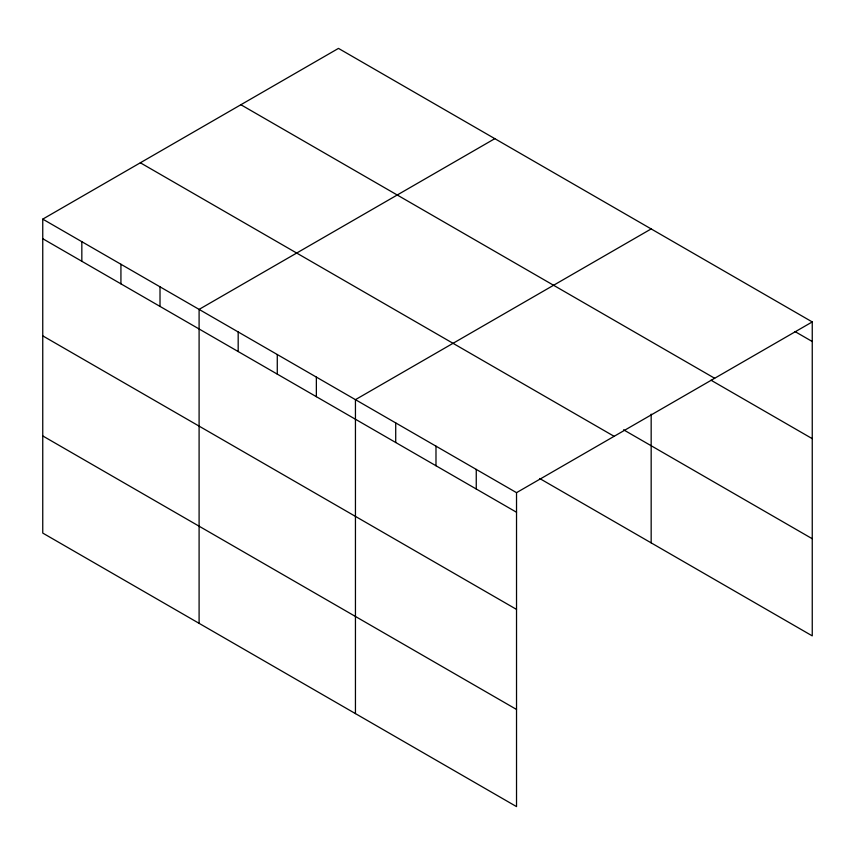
<?xml version="1.0" encoding="UTF-8"?>
<svg xmlns="http://www.w3.org/2000/svg" width="855" height="855" viewBox="0 0 855 855"><rect width="100%" height="100%" fill="white"/><g stroke="black" fill="none" stroke-linecap="round" stroke-linejoin="round"><path stroke-width="1.28" d="M42.75 219.126L516.527 492.662L516.527 806.607L42.75 533.071L42.75 219.126L338.473 48.393L812.25 321.929L812.25 635.874L539.655 478.49M494.821 138.66L199.097 309.392L199.097 623.338M651.168 228.926L355.445 399.659L355.445 713.604M516.527 492.662L812.25 321.929M794.99 331.558L812.25 341.519M240.886 104.738L714.662 378.273M710.997 380.197L812.25 438.658M623.573 429.809L812.25 538.736M140.338 162.781L614.114 436.317M42.75 238.716L516.527 512.252M42.75 335.855L516.527 609.391M42.75 435.932L516.527 709.468M651.168 414.13L651.168 542.872M476.256 469.416L476.256 488.996M435.986 446.16L435.986 465.751M395.715 422.915L395.715 442.495M316.361 377.098L316.361 396.677M277.276 354.526L277.276 374.116M238.182 331.964L238.182 351.544M160.013 286.831L160.013 306.411M120.929 264.259L120.929 283.849M81.834 241.698L81.834 261.277"/></g></svg>
